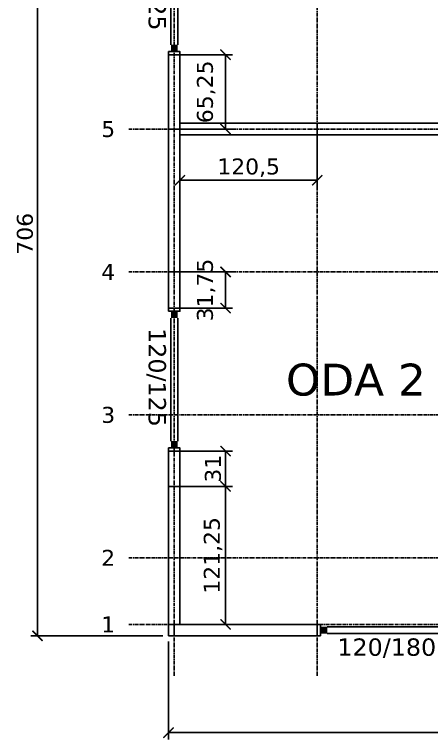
# Model space of a CAD drawing. Header units: centimetres. Extents: x -135 to 4099, y -1176 to 1044.
# Drawn here: x -135 to 231, y -91 to 546 of the extents above; entities that cross this region are included whole.
import ezdxf
from ezdxf.enums import TextEntityAlignment as Align

# ---------------------------------------------------------------- set-up
doc = ezdxf.new("R2010")
doc.units = ezdxf.units.CM
doc.linetypes.add('CENTER', pattern=[5.08, 3.175, -0.635, 0.635, -0.635])
for name, color, linetype in [('AKS', 4, 'CENTER'), ('AKS_YAZI', 4, 'Continuous'), ('DIS_DUVAR_100', 30, 'Continuous'), ('IC_DUVAR_100', 30, 'Continuous'), ('KOSE_PROFIL_100', 8, 'Continuous'), ('ODA_ADLARI', 7, 'Continuous'), ('OLCULER', 7, 'Continuous'), ('OZEL_PANEL_OLCU_CM', 3, 'Continuous'), ('PENCERE', 10, 'Continuous')]:
    doc.layers.add(name, color=color, linetype=linetype)
doc.styles.add('PORTMAN', font='DejaVuSans.ttf')
doc.styles.get("Standard").update_dxf_attribs({"font": 'DejaVuSans.ttf'})
doc.dimstyles.new('PORTMAN', dxfattribs={"dimtxt": 14, "dimasz": 9, "dimexe": 6, "dimexo": 5, "dimgap": 4, "dimtad": 1, "dimtxsty": 'PORTMAN', "dimblk": 'ARCHTICK', "dimcen": 2.5, "dimazin": 3, "dimtfac": 0.5, "dimtmove": 2, "dimatfit": 3})

# ---------------------------------------------------------------- blocks, each defined once
blk = doc.blocks.new('BOM_I12_1205p0_IC_DOLU')
blk.add_lwpolyline([(0, 0), (10, 0), (10, 120.5), (0, 120.5)], close=True)
blk = doc.blocks.new('BOM_I13_1255p0_IC_DOLU')
blk.add_lwpolyline([(0, 0), (10, 0), (10, 125.5), (0, 125.5)], close=True)
blk = doc.blocks.new('BOM_D01_1255p0_DIS_DOLU')
blk.add_lwpolyline([(0, 0), (10, 0), (10, 125.5), (0, 125.5)], close=True)
blk = doc.blocks.new('kaynak-pencere-120180')
at = {"layer": 'PENCERE', "color": 1}
for p, q in [((53839.87, 6703.82), (53839.87, 6713.82)), ((53845.87, 6711.82), (53953.87, 6711.82)), ((53959.87, 6703.82), (53959.87, 6713.82)), ((53845.87, 6705.82), (53953.87, 6705.82))]:
    blk.add_line(p, q, dxfattribs=at)
for points in [[(53839.87, 6705.82), (53845.87, 6705.82), (53839.87, 6711.82), (53845.87, 6711.82)], [(53959.87, 6705.82), (53953.87, 6705.82), (53959.87, 6711.82), (53953.87, 6711.82)]]:
    blk.add_solid(points, dxfattribs=at)
at = {"layer": 'PENCERE', "color": 0, "lineweight": 25}
blk.add_text('120/180', height=15.217, dxfattribs=at).set_placement((53854.7, 6686.34))
blk = doc.blocks.new('BOM_P02_PENCERE_1200x1800')
at = {"layer": 'PENCERE'}
blk.add_blockref('kaynak-pencere-120180', (0, 0), dxfattribs=at)
blk = doc.blocks.new('BOM_D03_1255p0_DIS_P02')
for points in [[(0, 122.75), (10, 122.75), (10, 125.5), (0, 125.5)], [(0, 0), (10, 0), (10, 2.75), (0, 2.75)]]:
    blk.add_lwpolyline(points, close=True)
at = {"layer": 'PENCERE', "rotation": 270}
blk.add_blockref('BOM_P02_PENCERE_1200x1800', (-6703.823, 53962.624), dxfattribs=at)
blk = doc.blocks.new('BOM_D12_1212p5_DIS_DOLU')
blk.add_lwpolyline([(0, 0), (10, 0), (10, 121.25), (0, 121.25)], close=True)
blk = doc.blocks.new('BOM_D13_310p0_DIS_DOLU')
blk.add_lwpolyline([(0, 0), (10, 0), (10, 31), (0, 31)], close=True)
blk = doc.blocks.new('kaynak-pencere-120x125')
at = {"layer": 'PENCERE', "color": 1}
for p, q in [((53387.01, 8192.86), (53397.01, 8192.86)), ((53389.01, 8186.86), (53389.01, 8078.86)), ((53395.01, 8186.86), (53395.01, 8078.86)), ((53387.01, 8072.86), (53397.01, 8072.86))]:
    blk.add_line(p, q, dxfattribs=at)
for points in [[(53389.01, 8192.86), (53389.01, 8186.86), (53395.01, 8192.86), (53395.01, 8186.86)], [(53389.01, 8072.86), (53389.01, 8078.86), (53395.01, 8072.86), (53395.01, 8078.86)]]:
    blk.add_solid(points, dxfattribs=at)
at = {"layer": 'PENCERE', "color": 0, "lineweight": 25}
blk.add_text('120/125', height=15.217, rotation=270, dxfattribs=at).set_placement((53369.52, 8178.03))
blk = doc.blocks.new('BOM_P04_PENCERE_1200x1250')
at = {"layer": 'PENCERE'}
blk.add_blockref('kaynak-pencere-120x125', (0, 0), dxfattribs=at)
blk = doc.blocks.new('BOM_D09_1255p0_DIS_P120x125')
for points in [[(0, 122.75), (10, 122.75), (10, 125.5), (0, 125.5)], [(0, 0), (10, 0), (10, 2.75), (0, 2.75)]]:
    blk.add_lwpolyline(points, close=True)
at = {"layer": 'PENCERE'}
blk.add_blockref('BOM_P04_PENCERE_1200x1250', (-53387.006, -8070.111), dxfattribs=at)
blk = doc.blocks.new('BOM_D14_317p5_DIS_DOLU')
blk.add_lwpolyline([(0, 0), (10, 0), (10, 31.75), (0, 31.75)], close=True)
blk = doc.blocks.new('BOM_D15_652p5_DIS_DOLU')
blk.add_lwpolyline([(0, 0), (10, 0), (10, 65.25), (0, 65.25)], close=True)
blk = doc.blocks.new('BOM_B02_DIS_KOSE_50x100')
blk.add_lwpolyline([(0, 0), (5, 0), (5, 10), (0, 10)], close=True)
blk = doc.blocks.new('_ARCHTICK')
at = {"color": 0, "linetype": 'BYBLOCK', "const_width": 0.15}
blk.add_lwpolyline([(-0.5, -0.5), (0.5, 0.5)], dxfattribs=at)

msp = doc.modelspace()

# ---------------------------------------------------------------- linework, layer by layer
at = {"layer": 'AKS'}
for p, q in [((5, -35), (5, 747)), ((130.5, -35), (130.5, 747)), ((-35, 445), (788, 445)), ((-35, 319.5), (788, 319.5)), ((-35, 194), (788, 194)), ((-35, 68.5), (788, 68.5)), ((-35, 10), (788, 10))]:
    msp.add_line(p, q, dxfattribs=at)

# ---------------------------------------------------------------- block references
at = {"layer": 'DIS_DUVAR_100'}
for name, p in [('BOM_D09_1255p0_DIS_P120x125', (0, 510.25)), ('BOM_D15_652p5_DIS_DOLU', (0, 445)), ('BOM_D01_1255p0_DIS_DOLU', (0, 319.5)), ('BOM_D14_317p5_DIS_DOLU', (0, 287.75)), ('BOM_D09_1255p0_DIS_P120x125', (0, 162.25)), ('BOM_D13_310p0_DIS_DOLU', (0, 131.25)), ('BOM_D12_1212p5_DIS_DOLU', (0, 10))]:
    msp.add_blockref(name, p, dxfattribs=at)
for name, p, rotation in [('BOM_D01_1255p0_DIS_DOLU', (5, 10), 270), ('BOM_D03_1255p0_DIS_P02', (256, 0), 90)]:
    msp.add_blockref(name, p, dxfattribs=dict(at, rotation=rotation))
at = {"layer": 'IC_DUVAR_100', "rotation": 270}
for name, p in [('BOM_I12_1205p0_IC_DOLU', (10, 450)), ('BOM_I13_1255p0_IC_DOLU', (130.5, 450))]:
    msp.add_blockref(name, p, dxfattribs=at)
at = {"layer": 'KOSE_PROFIL_100'}
msp.add_blockref('BOM_B02_DIS_KOSE_50x100', (0, 0), dxfattribs=at)

# ---------------------------------------------------------------- texts
at = {"layer": 'AKS_YAZI', "style": 'PORTMAN'}
for s, p in [('5', (-53, 445)), ('4', (-53, 319.5)), ('3', (-53, 194)), ('2', (-53, 68.5)), ('1', (-53, 10))]:
    msp.add_text(s, height=14, dxfattribs=at).set_placement(p, align=Align.MIDDLE_CENTER)
at = {"layer": 'ODA_ADLARI', "style": 'PORTMAN'}
msp.add_text('ODA 2', height=28, dxfattribs=at).set_placement((164.375, 225), align=Align.MIDDLE_CENTER)

# ---------------------------------------------------------------- dimensions: what is measured, and where the dimension line sits
at = {"layer": 'OLCULER'}
msp.add_linear_dim(base=(-115, 0), p1=(0, 0), p2=(0, 706), angle=90, dimstyle='PORTMAN', override={"dimtxt": 14, "dimasz": 9, "dimexe": 6, "dimexo": 5, "dimdec": 2, "dimzin": 8, "dimdsep": 44}, dxfattribs=at).render()
msp.add_linear_dim(base=(0, -85), p1=(0, 0), p2=(753, 0), dimstyle='PORTMAN', override={"dimtxt": 14, "dimasz": 9, "dimexe": 6, "dimexo": 5, "dimdec": 2, "dimzin": 8, "dimdsep": 44}, dxfattribs=at).render()
at = {"layer": 'OZEL_PANEL_OLCU_CM'}
for base, p1, p2 in [((50, 445), (0, 445), (0, 510.25)), ((50, 287.75), (0, 287.75), (0, 319.5)), ((50, 131.25), (0, 131.25), (0, 162.25)), ((50, 10), (0, 10), (0, 131.25))]:
    msp.add_linear_dim(base=base, p1=p1, p2=p2, angle=90, dimstyle='PORTMAN', override={"dimtxt": 14, "dimasz": 9, "dimexe": 6, "dimexo": 5, "dimdec": 2, "dimzin": 8, "dimdsep": 44}, dxfattribs=at).render()
msp.add_linear_dim(base=(10, 400), p1=(10, 450), p2=(130.5, 450), dimstyle='PORTMAN', override={"dimtxt": 14, "dimasz": 9, "dimexe": 6, "dimexo": 5, "dimdec": 2, "dimzin": 8, "dimdsep": 44}, dxfattribs=at).render()

doc.saveas('drawing.dxf')
